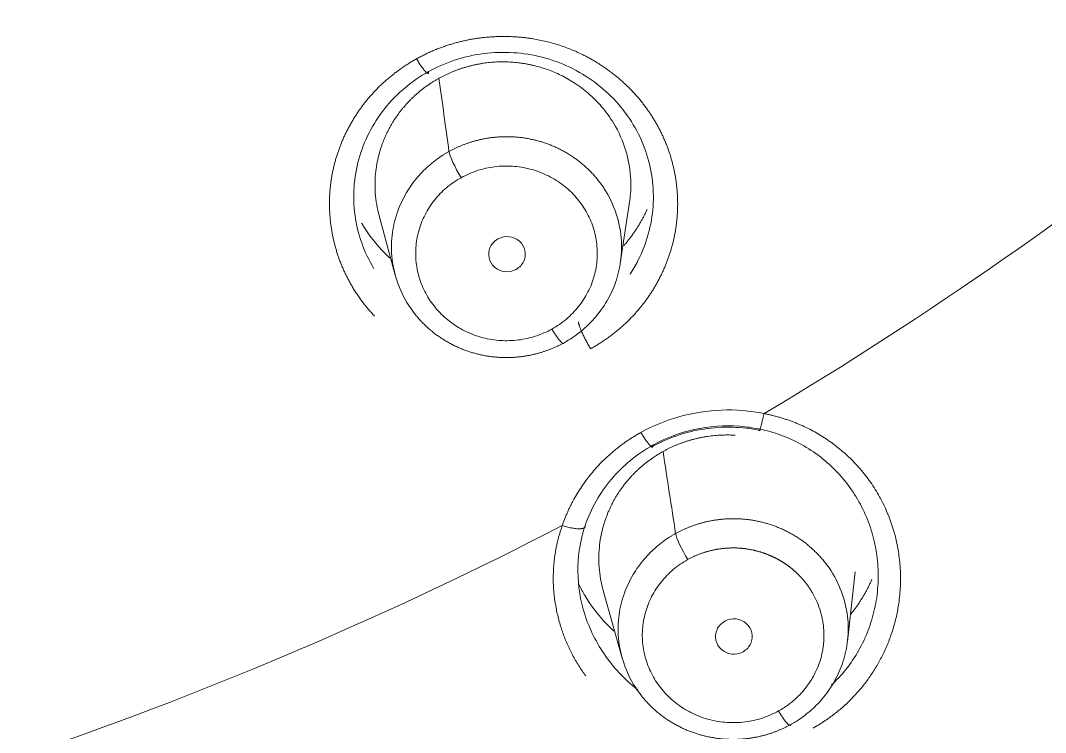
# Model space of a CAD drawing. Extents: x 19821 to 22981, y -91 to 2224.
# Drawn here: x 20760.9 to 20773.55, y 1170.03 to 1178.82 of the extents above; entities that cross this region are included whole.
import ezdxf

# ---------------------------------------------------------------- set-up
doc = ezdxf.new("R2010")
doc.units = 0
doc.header["$LTSCALE"] = 10
doc.header["$MEASUREMENT"] = 0
doc.layers.add('1', color=7, linetype='CONTINUOUS')

msp = doc.modelspace()

# ---------------------------------------------------------------- linework, layer by layer
at = {"layer": '1', "color": 7, "linetype": 'Continuous', "lineweight": 18}
for p, q in [((20768.304, 1175.822), (20768.422, 1176.605)), ((20765.319, 1176.442), (20765.526, 1175.676)), ((20771.108, 1171.159), (20771.202, 1172.018)), ((20768.094, 1171.785), (20768.327, 1170.951))]:
    msp.add_line(p, q, dxfattribs=at)
for centre, major_axis, ratio, start_param, end_param in [((20744.931, 1212.247), (-60.5, 0), 0.961262, 2.420581, 4.712389), ((20744.931, 1212.384), (60, 0), 0.961262, 4.72417, 7.853982), ((20744.931, 1212.384), (-59.925, 0), 0.961262, 1.570796, 4.712389), ((20766.339, 1176.962), (0.145, -0.262), 0.137715, 3.482613, 4.95551), ((20767.46, 1175.095), (-0.145, 0.262), 0.137666, 1.814639, 3.357301), ((20769.136, 1172.25), (0.145, -0.262), 0.137544, 3.498141, 4.955405), ((20770.257, 1170.383), (-0.145, 0.262), 0.137494, 1.814928, 3.376812)]:
    msp.add_ellipse(centre, major_axis=major_axis, ratio=ratio, start_param=start_param, end_param=end_param, dxfattribs=at)
at = {"layer": '1', "color": 7, "linetype": 'Continuous', "lineweight": 13}
for centre, major_axis, start_param, end_param in [((20744.931, 1212.247), (-59.425, 0), 1.570796, 4.70194), ((20744.931, 1212.247), (-57.948, 0), 1.579187, 4.712389), ((20744.931, 1212.291), (57.403, 0), 4.721079, 7.853982), ((20744.931, 1213.073), (-47.825, 0), 2.124459, 2.27377), ((20744.931, 1213.073), (-47.825, 0), 1.915019, 2.064331)]:
    msp.add_ellipse(centre, major_axis=major_axis, ratio=0.961262, start_param=start_param, end_param=end_param, dxfattribs=at)
for points, degree, knots in [([(20765.789, 1178.346), (20766.165, 1178.552), (20766.575, 1178.603), (20766.785, 1178.63), (20767.213, 1178.605), (20767.826, 1178.449), (20768.17, 1178.195), (20768.517, 1177.939), (20768.729, 1177.58), (20768.941, 1177.224), (20768.995, 1176.814), (20769.048, 1176.408), (20768.936, 1176.013), (20768.881, 1175.819), (20768.693, 1175.455), (20768.565, 1175.295), (20768.314, 1174.981), (20767.938, 1174.768)], 2, [0, 0, 0, 0.125, 0.125, 0.1875, 0.25, 0.375, 0.375, 0.5, 0.5, 0.625, 0.625, 0.75, 0.75, 0.8125, 0.875, 0.875, 1, 1, 1]), ([(20765.271, 1175.172), (20765.114, 1175.337), (20764.997, 1175.534), (20764.786, 1175.89), (20764.732, 1176.3), (20764.679, 1176.706), (20764.791, 1177.101), (20764.846, 1177.295), (20765.035, 1177.659), (20765.163, 1177.819), (20765.413, 1178.132), (20765.789, 1178.346)], 2, [0, 0, 0, 0.12042, 0.12042, 0.340315, 0.340315, 0.56021, 0.56021, 0.670157, 0.780105, 0.780105, 1, 1, 1]), ([(20766.339, 1176.879), (20766.403, 1176.914), (20766.47, 1176.943), (20766.609, 1176.989), (20766.68, 1177.005), (20766.826, 1177.023), (20766.9, 1177.025), (20767.046, 1177.016), (20767.119, 1177.004), (20767.26, 1176.968), (20767.329, 1176.943), (20767.461, 1176.881), (20767.523, 1176.843), (20767.64, 1176.757), (20767.694, 1176.709), (20767.79, 1176.603), (20767.833, 1176.545), (20767.907, 1176.423), (20767.937, 1176.359), (20767.984, 1176.225), (20768.001, 1176.156), (20768.02, 1176.016), (20768.023, 1175.945), (20768.013, 1175.805), (20768.001, 1175.735), (20767.963, 1175.599), (20767.937, 1175.532), (20767.872, 1175.406), (20767.833, 1175.346), (20767.744, 1175.234), (20767.694, 1175.182), (20767.584, 1175.089), (20767.524, 1175.048), (20767.46, 1175.012)], 3, [0, 0, 0, 0, 0.0625, 0.0625, 0.125, 0.125, 0.1875, 0.1875, 0.25, 0.25, 0.3125, 0.3125, 0.375, 0.375, 0.4375, 0.4375, 0.5, 0.5, 0.5625, 0.5625, 0.625, 0.625, 0.6875, 0.6875, 0.75, 0.75, 0.8125, 0.8125, 0.875, 0.875, 0.9375, 0.9375, 1, 1, 1, 1]), ([(20767.46, 1175.012), (20767.397, 1174.977), (20767.329, 1174.948), (20767.19, 1174.903), (20767.119, 1174.886), (20766.973, 1174.868), (20766.9, 1174.866), (20766.753, 1174.875), (20766.68, 1174.887), (20766.539, 1174.923), (20766.47, 1174.948), (20766.338, 1175.011), (20766.276, 1175.048), (20766.159, 1175.134), (20766.105, 1175.182), (20766.009, 1175.288), (20765.966, 1175.346), (20765.892, 1175.468), (20765.862, 1175.533), (20765.815, 1175.666), (20765.798, 1175.735), (20765.779, 1175.875), (20765.777, 1175.946), (20765.786, 1176.086), (20765.798, 1176.156), (20765.836, 1176.293), (20765.862, 1176.359), (20765.927, 1176.485), (20765.966, 1176.546), (20766.055, 1176.658), (20766.105, 1176.709), (20766.216, 1176.802), (20766.275, 1176.844), (20766.339, 1176.879)], 3, [0, 0, 0, 0, 0.0625, 0.0625, 0.125, 0.125, 0.1875, 0.1875, 0.25, 0.25, 0.3125, 0.3125, 0.375, 0.375, 0.4375, 0.4375, 0.5, 0.5, 0.5625, 0.5625, 0.625, 0.625, 0.6875, 0.6875, 0.75, 0.75, 0.8125, 0.8125, 0.875, 0.875, 0.9375, 0.9375, 1, 1, 1, 1]), ([(20768.649, 1176.183), (20768.649, 1176.183), (20768.649, 1176.183), (20768.618, 1176.07), (20768.575, 1175.961), (20768.492, 1175.799), (20768.46, 1175.743), (20768.424, 1175.689)], 3, [0, 0, 0, 0, 0.000161, 0.000161, 0.646156, 0.646156, 1, 1, 1, 1]), ([(20770.078, 1173.969), (20770.076, 1173.96), (20770.068, 1173.926), (20770.056, 1173.872), (20770.044, 1173.829), (20770.037, 1173.802), (20770.032, 1173.787), (20770.028, 1173.774), (20770.023, 1173.761), (20770.018, 1173.754), (20770.016, 1173.764), (20770.016, 1173.776), (20770.016, 1173.779)], 3, [0, 0, 0, 0, 0.050598, 0.200084, 0.349569, 0.424312, 0.499055, 0.573797, 0.64854, 0.798026, 0.947511, 1, 1, 1, 1]), ([(20768.558, 1173.736), (20768.567, 1173.721), (20768.577, 1173.705), (20768.596, 1173.674), (20768.606, 1173.659), (20768.626, 1173.631), (20768.636, 1173.618), (20768.654, 1173.595), (20768.662, 1173.585), (20768.677, 1173.57), (20768.683, 1173.564), (20768.694, 1173.557), (20768.698, 1173.555), (20768.704, 1173.556), (20768.706, 1173.559), (20768.708, 1173.567), (20768.708, 1173.573), (20768.707, 1173.58)], 3, [0, 0, 0, 0, 0.125, 0.125, 0.25, 0.25, 0.375, 0.375, 0.5, 0.5, 0.625, 0.625, 0.75, 0.75, 0.875, 0.875, 1, 1, 1, 1]), ([(20768.707, 1173.58), (20768.709, 1173.581), (20768.868, 1173.669), (20769.218, 1173.801), (20769.672, 1173.833), (20769.939, 1173.795), (20770.016, 1173.779)], 3, [0, 0, 0, 0, 0.006506, 0.404656, 0.82411, 1, 1, 1, 1]), ([(20767.877, 1170.732), (20767.863, 1170.751), (20767.819, 1170.814), (20767.75, 1170.922), (20767.678, 1171.059), (20767.616, 1171.201), (20767.565, 1171.348), (20767.525, 1171.499), (20767.496, 1171.654), (20767.479, 1171.808), (20767.476, 1171.927), (20767.478, 1172.008), (20767.48, 1172.054), (20767.483, 1172.099), (20767.487, 1172.144), (20767.492, 1172.189), (20767.499, 1172.233), (20767.506, 1172.278), (20767.514, 1172.323), (20767.524, 1172.367), (20767.535, 1172.411), (20767.546, 1172.455), (20767.559, 1172.5), (20767.573, 1172.544), (20767.583, 1172.573), (20767.588, 1172.587)], 3, [0, 0, 0, 0, 0.036189, 0.115105, 0.193414, 0.271573, 0.350036, 0.431153, 0.51134, 0.591058, 0.670767, 0.694172, 0.717545, 0.740897, 0.764241, 0.78759, 0.810956, 0.834352, 0.857791, 0.881285, 0.904845, 0.928485, 0.952216, 0.976051, 1, 1, 1, 1]), ([(20769.135, 1172.168), (20769.14, 1172.17), (20769.15, 1172.176), (20769.165, 1172.184), (20769.18, 1172.191), (20769.195, 1172.198), (20769.21, 1172.206), (20769.225, 1172.212), (20769.24, 1172.219), (20769.255, 1172.225), (20769.27, 1172.231), (20769.286, 1172.237), (20769.301, 1172.243), (20769.316, 1172.248), (20769.331, 1172.253), (20769.346, 1172.258), (20769.361, 1172.263), (20769.377, 1172.267), (20769.392, 1172.271), (20769.407, 1172.275), (20769.422, 1172.279), (20769.437, 1172.283), (20769.452, 1172.286), (20769.467, 1172.289), (20769.482, 1172.292), (20769.497, 1172.295), (20769.512, 1172.297), (20769.527, 1172.299), (20769.542, 1172.301), (20769.557, 1172.303), (20769.572, 1172.305), (20769.586, 1172.306), (20769.601, 1172.308), (20769.616, 1172.309), (20769.63, 1172.31), (20769.645, 1172.31), (20769.659, 1172.311), (20769.673, 1172.311), (20769.688, 1172.312), (20769.702, 1172.312), (20769.716, 1172.311), (20769.73, 1172.311), (20769.744, 1172.311), (20769.758, 1172.31), (20769.772, 1172.309), (20769.785, 1172.308), (20769.799, 1172.307), (20769.812, 1172.306), (20769.826, 1172.304), (20769.839, 1172.303), (20769.852, 1172.301), (20769.866, 1172.299), (20769.879, 1172.297), (20769.892, 1172.295), (20769.904, 1172.293), (20769.917, 1172.29), (20769.93, 1172.288), (20769.942, 1172.285), (20769.955, 1172.282), (20769.967, 1172.279), (20769.979, 1172.276), (20769.991, 1172.273), (20770.003, 1172.27), (20770.015, 1172.267), (20770.027, 1172.263), (20770.038, 1172.26), (20770.05, 1172.256), (20770.061, 1172.252), (20770.073, 1172.249), (20770.084, 1172.245), (20770.095, 1172.241), (20770.106, 1172.237), (20770.117, 1172.232), (20770.128, 1172.228), (20770.138, 1172.224), (20770.149, 1172.219), (20770.159, 1172.215), (20770.169, 1172.21), (20770.179, 1172.206), (20770.189, 1172.201), (20770.199, 1172.196), (20770.209, 1172.192), (20770.219, 1172.187), (20770.228, 1172.182), (20770.238, 1172.177), (20770.247, 1172.172), (20770.256, 1172.167), (20770.265, 1172.162), (20770.274, 1172.157), (20770.283, 1172.151), (20770.292, 1172.146), (20770.301, 1172.141), (20770.309, 1172.136), (20770.318, 1172.13), (20770.326, 1172.125), (20770.334, 1172.12), (20770.342, 1172.114), (20770.35, 1172.109), (20770.358, 1172.103), (20770.366, 1172.098), (20770.373, 1172.092), (20770.381, 1172.087), (20770.388, 1172.081), (20770.395, 1172.076), (20770.403, 1172.07), (20770.41, 1172.064), (20770.417, 1172.059), (20770.424, 1172.053), (20770.43, 1172.048), (20770.437, 1172.042), (20770.443, 1172.036), (20770.45, 1172.031), (20770.456, 1172.025), (20770.463, 1172.02), (20770.469, 1172.014), (20770.475, 1172.008), (20770.481, 1172.003), (20770.487, 1171.997), (20770.492, 1171.992), (20770.498, 1171.986), (20770.504, 1171.981), (20770.509, 1171.975), (20770.514, 1171.97), (20770.52, 1171.964), (20770.525, 1171.959), (20770.53, 1171.953), (20770.535, 1171.948), (20770.54, 1171.942), (20770.545, 1171.937), (20770.55, 1171.932), (20770.554, 1171.926), (20770.559, 1171.921), (20770.563, 1171.916), (20770.568, 1171.911), (20770.572, 1171.905), (20770.576, 1171.9), (20770.581, 1171.895), (20770.585, 1171.89), (20770.589, 1171.885), (20770.593, 1171.88), (20770.597, 1171.875), (20770.6, 1171.87), (20770.604, 1171.865), (20770.608, 1171.86), (20770.611, 1171.855), (20770.615, 1171.85), (20770.618, 1171.846), (20770.622, 1171.841), (20770.625, 1171.836), (20770.628, 1171.832), (20770.631, 1171.827), (20770.634, 1171.822), (20770.637, 1171.818), (20770.64, 1171.814), (20770.643, 1171.809), (20770.646, 1171.805), (20770.649, 1171.8), (20770.652, 1171.796), (20770.654, 1171.792), (20770.657, 1171.788), (20770.659, 1171.784), (20770.662, 1171.78), (20770.69, 1171.734), (20770.732, 1171.652), (20770.773, 1171.538), (20770.795, 1171.45), (20770.81, 1171.364), (20770.818, 1171.274), (20770.817, 1171.177), (20770.809, 1171.094), (20770.797, 1171.023), (20770.768, 1170.906), (20770.712, 1170.764), (20770.63, 1170.633), (20770.569, 1170.556), (20770.527, 1170.508), (20770.48, 1170.461), (20770.429, 1170.416), (20770.374, 1170.374), (20770.328, 1170.342), (20770.295, 1170.322), (20770.275, 1170.31), (20770.263, 1170.303), (20770.257, 1170.3)], 3, [0, 0, 0, 0, 0.004832, 0.009642, 0.014431, 0.019198, 0.023943, 0.028666, 0.033368, 0.038049, 0.042707, 0.047344, 0.05196, 0.056553, 0.061125, 0.065675, 0.070204, 0.074711, 0.079197, 0.08366, 0.088102, 0.092523, 0.096921, 0.101298, 0.105654, 0.109987, 0.1143, 0.11859, 0.122859, 0.127106, 0.131331, 0.135535, 0.139717, 0.143878, 0.148016, 0.152133, 0.156229, 0.160303, 0.164355, 0.168385, 0.172394, 0.176381, 0.180347, 0.184291, 0.188213, 0.192113, 0.195992, 0.199849, 0.203685, 0.207499, 0.211291, 0.215062, 0.21881, 0.222538, 0.226243, 0.229927, 0.233589, 0.23723, 0.240849, 0.244446, 0.248022, 0.251576, 0.255108, 0.258619, 0.262108, 0.265575, 0.269021, 0.272445, 0.275847, 0.279227, 0.282586, 0.285924, 0.289239, 0.292533, 0.295806, 0.299057, 0.302286, 0.305493, 0.308679, 0.311843, 0.314985, 0.318106, 0.321205, 0.324282, 0.327338, 0.330372, 0.333384, 0.336375, 0.339344, 0.342292, 0.345217, 0.348122, 0.351004, 0.353865, 0.356704, 0.359521, 0.362317, 0.365091, 0.367844, 0.370575, 0.373284, 0.375971, 0.378637, 0.381281, 0.383904, 0.386504, 0.389084, 0.391641, 0.394177, 0.396691, 0.399184, 0.401655, 0.404104, 0.406531, 0.408937, 0.411322, 0.413684, 0.416025, 0.418344, 0.420642, 0.422918, 0.425172, 0.427405, 0.429616, 0.431805, 0.433973, 0.436118, 0.438243, 0.440345, 0.442426, 0.444486, 0.446523, 0.448539, 0.450534, 0.452506, 0.454457, 0.456387, 0.458294, 0.460181, 0.462045, 0.463888, 0.465709, 0.467508, 0.469286, 0.471042, 0.472776, 0.474489, 0.47618, 0.47785, 0.479497, 0.481124, 0.482728, 0.484311, 0.485872, 0.487411, 0.488929, 0.490425, 0.4919, 0.493353, 0.494784, 0.496194, 0.497581, 0.498948, 0.543054, 0.578533, 0.605381, 0.623592, 0.655956, 0.684566, 0.709417, 0.730505, 0.747828, 0.815777, 0.864408, 0.88261, 0.901287, 0.920436, 0.940057, 0.960147, 0.980706, 0.987795, 0.994227, 1, 1, 1, 1]), ([(20770.257, 1170.3), (20770.194, 1170.265), (20770.126, 1170.236), (20769.988, 1170.19), (20769.916, 1170.174), (20769.77, 1170.156), (20769.697, 1170.154), (20769.55, 1170.163), (20769.477, 1170.175), (20769.336, 1170.211), (20769.267, 1170.236), (20769.135, 1170.299), (20769.073, 1170.336), (20768.956, 1170.422), (20768.902, 1170.471), (20768.806, 1170.577), (20768.763, 1170.634), (20768.689, 1170.756), (20768.659, 1170.821), (20768.612, 1170.955), (20768.595, 1171.024), (20768.576, 1171.163), (20768.573, 1171.234), (20768.583, 1171.375), (20768.595, 1171.445), (20768.633, 1171.581), (20768.659, 1171.647), (20768.723, 1171.774), (20768.762, 1171.834), (20768.852, 1171.946), (20768.902, 1171.998), (20769.012, 1172.091), (20769.072, 1172.132), (20769.135, 1172.168)], 3, [0, 0, 0, 0, 0.0625, 0.0625, 0.125, 0.125, 0.1875, 0.1875, 0.25, 0.25, 0.3125, 0.3125, 0.375, 0.375, 0.4375, 0.4375, 0.5, 0.5, 0.5625, 0.5625, 0.625, 0.625, 0.6875, 0.6875, 0.75, 0.75, 0.8125, 0.8125, 0.875, 0.875, 0.9375, 0.9375, 1, 1, 1, 1]), ([(20771.468, 1171.698), (20771.454, 1171.607), (20771.434, 1171.516), (20771.381, 1171.338), (20771.348, 1171.251), (20771.269, 1171.083), (20771.223, 1171.003), (20771.119, 1170.849), (20771.062, 1170.776), (20770.971, 1170.679), (20770.942, 1170.649), (20770.911, 1170.621)], 3, [0, 0, 0, 0, 0.224117, 0.224117, 0.44919, 0.44919, 0.674263, 0.674263, 0.899336, 0.899336, 1, 1, 1, 1]), ([(20768.522, 1170.559), (20768.519, 1170.562), (20768.358, 1170.688), (20768.081, 1170.984), (20767.905, 1171.352), (20767.849, 1171.547), (20767.846, 1171.555)], 3, [0, 0, 0, 0, 0.009264, 0.498203, 0.978036, 1, 1, 1, 1]), ([(20771.727, 1171.548), (20771.722, 1171.521), (20771.706, 1171.442), (20771.672, 1171.311), (20771.618, 1171.158), (20771.554, 1171.013), (20771.483, 1170.878), (20771.405, 1170.752), (20771.32, 1170.633), (20771.226, 1170.521), (20771.148, 1170.44), (20771.091, 1170.386), (20771.058, 1170.355), (20771.024, 1170.326), (20770.989, 1170.297), (20770.953, 1170.269), (20770.917, 1170.241), (20770.88, 1170.214), (20770.842, 1170.188), (20770.804, 1170.162), (20770.764, 1170.137), (20770.724, 1170.113), (20770.697, 1170.097), (20770.683, 1170.09)], 3, [0, 0, 0, 0, 0.044339, 0.131674, 0.218992, 0.306776, 0.387155, 0.466649, 0.545599, 0.624347, 0.703239, 0.727472, 0.751762, 0.776118, 0.800552, 0.825073, 0.849691, 0.874417, 0.899261, 0.924232, 0.949339, 0.974592, 1, 1, 1, 1])]:
    msp.add_open_spline(points, degree=degree, knots=knots, dxfattribs=at)
at = {"layer": '1', "color": 7, "linetype": 'Continuous', "lineweight": 18}
for points, knots in [([(20765.938, 1178.188), (20766.043, 1178.246), (20766.154, 1178.294), (20766.383, 1178.369), (20766.501, 1178.396), (20766.741, 1178.426), (20766.863, 1178.429), (20767.105, 1178.414), (20767.225, 1178.395), (20767.458, 1178.334), (20767.572, 1178.293), (20767.789, 1178.189), (20767.892, 1178.127), (20768.084, 1177.985), (20768.173, 1177.905), (20768.333, 1177.73), (20768.404, 1177.634), (20768.525, 1177.432), (20768.575, 1177.326), (20768.653, 1177.105), (20768.68, 1176.991), (20768.712, 1176.76), (20768.716, 1176.643), (20768.7, 1176.411), (20768.68, 1176.295), (20768.649, 1176.183)], [0, 0, 0, 0, 0.083335, 0.083335, 0.16667, 0.16667, 0.250005, 0.250005, 0.33334, 0.33334, 0.416675, 0.416675, 0.50001, 0.50001, 0.583345, 0.583345, 0.666681, 0.666681, 0.750016, 0.750016, 0.833351, 0.833351, 0.916686, 0.916686, 1, 1, 1, 1]), ([(20766.066, 1178.105), (20766.077, 1178.111), (20766.1, 1178.124), (20766.134, 1178.141), (20766.169, 1178.158), (20766.204, 1178.174), (20766.24, 1178.189), (20766.276, 1178.203), (20766.313, 1178.216), (20766.35, 1178.229), (20766.387, 1178.24), (20766.425, 1178.251), (20766.463, 1178.261), (20766.502, 1178.27), (20766.541, 1178.278), (20766.58, 1178.285), (20766.619, 1178.292), (20766.659, 1178.297), (20766.698, 1178.301), (20766.738, 1178.304), (20766.779, 1178.307), (20766.819, 1178.308), (20766.859, 1178.309), (20766.9, 1178.308), (20766.94, 1178.306), (20766.981, 1178.304), (20767.021, 1178.3), (20767.062, 1178.295), (20767.103, 1178.29), (20767.143, 1178.283), (20767.183, 1178.275), (20767.223, 1178.267), (20767.299, 1178.248), (20767.416, 1178.212), (20767.576, 1178.145), (20767.745, 1178.049), (20767.917, 1177.92), (20768.083, 1177.754), (20768.252, 1177.521), (20768.38, 1177.229), (20768.439, 1176.911), (20768.434, 1176.695), (20768.42, 1176.588), (20768.417, 1176.572)], [0, 0, 0, 0, 0.010957, 0.021939, 0.032945, 0.043975, 0.055029, 0.066108, 0.07721, 0.088337, 0.099488, 0.110663, 0.121863, 0.133086, 0.144334, 0.155606, 0.166902, 0.178222, 0.189566, 0.200935, 0.212327, 0.223744, 0.235184, 0.246649, 0.258138, 0.269651, 0.281187, 0.292748, 0.304333, 0.315942, 0.327575, 0.339232, 0.350913, 0.393989, 0.44324, 0.49866, 0.560242, 0.627976, 0.701854, 0.81016, 0.904686, 0.985432, 1, 1, 1, 1]), ([(20765.263, 1175.756), (20765.202, 1175.857), (20765.152, 1175.964), (20765.074, 1176.185), (20765.046, 1176.299), (20765.015, 1176.53), (20765.01, 1176.647), (20765.026, 1176.879), (20765.046, 1176.995), (20765.108, 1177.22), (20765.151, 1177.329), (20765.258, 1177.538), (20765.322, 1177.638), (20765.469, 1177.823), (20765.552, 1177.908), (20765.734, 1178.062), (20765.833, 1178.13), (20765.938, 1178.188)], [0, 0, 0, 0, 0.125, 0.125, 0.25, 0.25, 0.375, 0.375, 0.5, 0.5, 0.625, 0.625, 0.75, 0.75, 0.875, 0.875, 1, 1, 1, 1]), ([(20765.328, 1176.409), (20765.303, 1176.5), (20765.272, 1176.684), (20765.278, 1176.946), (20765.312, 1177.118), (20765.337, 1177.205), (20765.343, 1177.225), (20765.349, 1177.245), (20765.356, 1177.265), (20765.363, 1177.285), (20765.37, 1177.305), (20765.378, 1177.325), (20765.386, 1177.345), (20765.394, 1177.364), (20765.402, 1177.384), (20765.411, 1177.403), (20765.42, 1177.422), (20765.429, 1177.441), (20765.438, 1177.46), (20765.448, 1177.478), (20765.458, 1177.497), (20765.468, 1177.515), (20765.479, 1177.534), (20765.489, 1177.552), (20765.5, 1177.57), (20765.511, 1177.587), (20765.523, 1177.605), (20765.535, 1177.622), (20765.546, 1177.639), (20765.559, 1177.656), (20765.571, 1177.673), (20765.583, 1177.69), (20765.596, 1177.707), (20765.609, 1177.723), (20765.622, 1177.739), (20765.636, 1177.755), (20765.65, 1177.771), (20765.663, 1177.786), (20765.677, 1177.802), (20765.692, 1177.817), (20765.706, 1177.832), (20765.721, 1177.846), (20765.736, 1177.861), (20765.751, 1177.875), (20765.766, 1177.889), (20765.781, 1177.903), (20765.797, 1177.917), (20765.812, 1177.93), (20765.828, 1177.944), (20765.844, 1177.957), (20765.86, 1177.969), (20765.877, 1177.982), (20765.893, 1177.994), (20765.91, 1178.006), (20765.927, 1178.018), (20765.944, 1178.03), (20765.961, 1178.042), (20765.978, 1178.053), (20765.995, 1178.064), (20766.013, 1178.075), (20766.03, 1178.085), (20766.048, 1178.095), (20766.06, 1178.102), (20766.066, 1178.105)], [0, 0, 0, 0, 0.142421, 0.28132, 0.396368, 0.407114, 0.417847, 0.428569, 0.439279, 0.449977, 0.460663, 0.471338, 0.482001, 0.492651, 0.50329, 0.513917, 0.524533, 0.535136, 0.545728, 0.556308, 0.566876, 0.577432, 0.587976, 0.598508, 0.609029, 0.619537, 0.630034, 0.640519, 0.650992, 0.661453, 0.671903, 0.68234, 0.692766, 0.70318, 0.713581, 0.723971, 0.734349, 0.744715, 0.75507, 0.765412, 0.775743, 0.786061, 0.796368, 0.806663, 0.816946, 0.827217, 0.837476, 0.847723, 0.857958, 0.868181, 0.878393, 0.888592, 0.89878, 0.908956, 0.919119, 0.929271, 0.939411, 0.949539, 0.959655, 0.969759, 0.979851, 0.989932, 1, 1, 1, 1]), ([(20767.61, 1174.843), (20767.615, 1174.846), (20767.625, 1174.852), (20767.64, 1174.86), (20767.655, 1174.869), (20767.67, 1174.878), (20767.737, 1174.92), (20767.855, 1175.008), (20768.01, 1175.165), (20768.148, 1175.359), (20768.256, 1175.591), (20768.319, 1175.857), (20768.325, 1176.149), (20768.261, 1176.454), (20768.158, 1176.666), (20768.075, 1176.789), (20768.041, 1176.835), (20768.005, 1176.88), (20767.968, 1176.922), (20767.929, 1176.963), (20767.889, 1177.002), (20767.848, 1177.038), (20767.805, 1177.073), (20767.762, 1177.106), (20767.718, 1177.137), (20767.673, 1177.166), (20767.628, 1177.194), (20767.581, 1177.219), (20767.535, 1177.242), (20767.488, 1177.264), (20767.441, 1177.283), (20767.393, 1177.301), (20767.345, 1177.317), (20767.298, 1177.331), (20767.25, 1177.344), (20767.202, 1177.354), (20767.155, 1177.363), (20767.108, 1177.371), (20767.061, 1177.377), (20767.015, 1177.381), (20766.968, 1177.384), (20766.923, 1177.385), (20766.878, 1177.385), (20766.833, 1177.384), (20766.789, 1177.381), (20766.746, 1177.377), (20766.703, 1177.372), (20766.661, 1177.366), (20766.62, 1177.358), (20766.579, 1177.35), (20766.54, 1177.34), (20766.501, 1177.33), (20766.463, 1177.319), (20766.426, 1177.307), (20766.389, 1177.294), (20766.354, 1177.28), (20766.319, 1177.266), (20766.286, 1177.251), (20766.253, 1177.235), (20766.221, 1177.219), (20766.2, 1177.208), (20766.19, 1177.202)], [0, 0, 0, 0, 0.003927, 0.007866, 0.011819, 0.015784, 0.019761, 0.065641, 0.115908, 0.170561, 0.229595, 0.293007, 0.360793, 0.432948, 0.509466, 0.522824, 0.536063, 0.549181, 0.56218, 0.575058, 0.587817, 0.600456, 0.612976, 0.625375, 0.637655, 0.649815, 0.661855, 0.673775, 0.685576, 0.697257, 0.708818, 0.720259, 0.73158, 0.742782, 0.753864, 0.764826, 0.775669, 0.786392, 0.796995, 0.807479, 0.817843, 0.828087, 0.838211, 0.848216, 0.858102, 0.867867, 0.877513, 0.887039, 0.896446, 0.905733, 0.914901, 0.923949, 0.932877, 0.941686, 0.950375, 0.958945, 0.967395, 0.975726, 0.983937, 0.992028, 1, 1, 1, 1]), ([(20766.19, 1177.202), (20766.185, 1177.199), (20766.174, 1177.193), (20766.159, 1177.185), (20766.144, 1177.176), (20766.129, 1177.167), (20766.064, 1177.125), (20765.948, 1177.039), (20765.794, 1176.886), (20765.656, 1176.693), (20765.547, 1176.462), (20765.481, 1176.196), (20765.474, 1175.902), (20765.538, 1175.594), (20765.641, 1175.38), (20765.725, 1175.256), (20765.759, 1175.209), (20765.795, 1175.165), (20765.833, 1175.122), (20765.871, 1175.082), (20765.912, 1175.043), (20765.953, 1175.006), (20765.995, 1174.971), (20766.039, 1174.938), (20766.083, 1174.907), (20766.128, 1174.878), (20766.174, 1174.851), (20766.22, 1174.825), (20766.266, 1174.802), (20766.314, 1174.781), (20766.361, 1174.761), (20766.409, 1174.743), (20766.456, 1174.728), (20766.504, 1174.713), (20766.552, 1174.701), (20766.599, 1174.69), (20766.647, 1174.681), (20766.694, 1174.674), (20766.741, 1174.668), (20766.787, 1174.664), (20766.833, 1174.661), (20766.879, 1174.66), (20766.924, 1174.66), (20766.969, 1174.661), (20767.013, 1174.664), (20767.056, 1174.668), (20767.098, 1174.673), (20767.14, 1174.68), (20767.181, 1174.687), (20767.222, 1174.696), (20767.261, 1174.705), (20767.3, 1174.715), (20767.338, 1174.727), (20767.375, 1174.739), (20767.411, 1174.752), (20767.447, 1174.765), (20767.481, 1174.78), (20767.515, 1174.795), (20767.547, 1174.81), (20767.579, 1174.826), (20767.6, 1174.837), (20767.61, 1174.843)], [0, 0, 0, 0, 0.004015, 0.007996, 0.011942, 0.015855, 0.019734, 0.064711, 0.114332, 0.168596, 0.227502, 0.291048, 0.359234, 0.432056, 0.509512, 0.522903, 0.536174, 0.549323, 0.562352, 0.575259, 0.588045, 0.600709, 0.613253, 0.625675, 0.637976, 0.650156, 0.662214, 0.674151, 0.685967, 0.697662, 0.709235, 0.720687, 0.732018, 0.743227, 0.754315, 0.765282, 0.776127, 0.786851, 0.797454, 0.807935, 0.818295, 0.828533, 0.83865, 0.848646, 0.85852, 0.868273, 0.877905, 0.887415, 0.896804, 0.906071, 0.915217, 0.924242, 0.933145, 0.941927, 0.950587, 0.959126, 0.967544, 0.97584, 0.984015, 0.992068, 1, 1, 1, 1]), ([(20768.347, 1176.039), (20768.355, 1176.049), (20768.373, 1176.07), (20768.399, 1176.102), (20768.426, 1176.137), (20768.451, 1176.172), (20768.476, 1176.207), (20768.501, 1176.243), (20768.524, 1176.28), (20768.547, 1176.317), (20768.568, 1176.355), (20768.589, 1176.394), (20768.609, 1176.433), (20768.624, 1176.463), (20768.632, 1176.481), (20768.634, 1176.485)], [0, 0, 0, 0, 0.072772, 0.153851, 0.235121, 0.316581, 0.398233, 0.480076, 0.56211, 0.644336, 0.726754, 0.809363, 0.892165, 0.975159, 1, 1, 1, 1]), ([(20765.112, 1176.319), (20765.114, 1176.316), (20765.195, 1176.179), (20765.311, 1176.031), (20765.444, 1175.903), (20765.464, 1175.885)], [0, 0, 0, 0, 0.018992, 0.857792, 1, 1, 1, 1]), ([(20770.078, 1173.969), (20770.086, 1173.968), (20770.102, 1173.964), (20770.126, 1173.959), (20770.15, 1173.954), (20770.174, 1173.948), (20770.198, 1173.942), (20770.221, 1173.936), (20770.245, 1173.929), (20770.268, 1173.923), (20770.291, 1173.916), (20770.314, 1173.909), (20770.337, 1173.902), (20770.36, 1173.894), (20770.382, 1173.887), (20770.405, 1173.879), (20770.427, 1173.87), (20770.449, 1173.862), (20770.471, 1173.853), (20770.493, 1173.844), (20770.514, 1173.835), (20770.536, 1173.826), (20770.578, 1173.807), (20770.642, 1173.776), (20770.724, 1173.732), (20770.804, 1173.683), (20770.909, 1173.613), (20771.035, 1173.516), (20771.18, 1173.382), (20771.316, 1173.23), (20771.44, 1173.058), (20771.561, 1172.844), (20771.669, 1172.582), (20771.735, 1172.305), (20771.762, 1172.057), (20771.764, 1171.842), (20771.748, 1171.672), (20771.732, 1171.575), (20771.727, 1171.548)], [0, 0, 0, 0, 0.00757, 0.015112, 0.022625, 0.030112, 0.037572, 0.045006, 0.052417, 0.059803, 0.067167, 0.074509, 0.08183, 0.089131, 0.096413, 0.103676, 0.110923, 0.118153, 0.125368, 0.132568, 0.139755, 0.14693, 0.154094, 0.182597, 0.211211, 0.239999, 0.26902, 0.327486, 0.386176, 0.451029, 0.515769, 0.581091, 0.678252, 0.776841, 0.842957, 0.908857, 0.975194, 1, 1, 1, 1]), ([(20745.644, 1154.097), (20747.756, 1154.121), (20749.867, 1154.251), (20754.063, 1154.724), (20756.148, 1155.065), (20760.27, 1155.957), (20762.306, 1156.506), (20766.308, 1157.807), (20768.274, 1158.558), (20772.113, 1160.254), (20773.986, 1161.199), (20777.619, 1163.271), (20779.379, 1164.399), (20782.767, 1166.825), (20784.395, 1168.123), (20787.501, 1170.877), (20788.978, 1172.332), (20790.373, 1173.857)], [0, 0, 0, 0, 0.125, 0.125, 0.25, 0.25, 0.375, 0.375, 0.5, 0.5, 0.625, 0.625, 0.75, 0.75, 0.875, 0.875, 1, 1, 1, 1]), ([(20768.685, 1173.554), (20768.787, 1173.611), (20768.996, 1173.705), (20769.336, 1173.789), (20769.686, 1173.811), (20769.916, 1173.785), (20770.031, 1173.761)], [0, 0, 0, 0, 0.249782, 0.49967, 0.74976, 1, 1, 1, 1]), ([(20768.831, 1173.501), (20768.842, 1173.507), (20768.865, 1173.52), (20768.899, 1173.537), (20768.934, 1173.554), (20768.97, 1173.57), (20769.006, 1173.585), (20769.042, 1173.599), (20769.079, 1173.613), (20769.116, 1173.625), (20769.154, 1173.637), (20769.192, 1173.648), (20769.23, 1173.658), (20769.269, 1173.667), (20769.308, 1173.675), (20769.347, 1173.682), (20769.387, 1173.688), (20769.427, 1173.693), (20769.467, 1173.698), (20769.507, 1173.701), (20769.547, 1173.703), (20769.588, 1173.705), (20769.628, 1173.705), (20769.669, 1173.705), (20769.7, 1173.703), (20769.718, 1173.702), (20769.722, 1173.702)], [0, 0, 0, 0, 0.041859, 0.083811, 0.125855, 0.167992, 0.210222, 0.252545, 0.29496, 0.337468, 0.380068, 0.422761, 0.465547, 0.508425, 0.551396, 0.594459, 0.637615, 0.680863, 0.724203, 0.767636, 0.811161, 0.854779, 0.898489, 0.942291, 0.986186, 1, 1, 1, 1]), ([(20770.016, 1173.779), (20770.108, 1173.761), (20770.198, 1173.735), (20770.373, 1173.671), (20770.458, 1173.632), (20770.621, 1173.542), (20770.7, 1173.491), (20770.847, 1173.377), (20770.916, 1173.314), (20771.045, 1173.179), (20771.104, 1173.106), (20771.21, 1172.953), (20771.257, 1172.872), (20771.339, 1172.705), (20771.373, 1172.618), (20771.429, 1172.44), (20771.45, 1172.349), (20771.479, 1172.164), (20771.486, 1172.071), (20771.487, 1171.885), (20771.481, 1171.792), (20771.468, 1171.699), (20771.468, 1171.699), (20771.468, 1171.698)], [0, 0, 0, 0, 0.099958, 0.099958, 0.199915, 0.199915, 0.299873, 0.299873, 0.39983, 0.39983, 0.499788, 0.499788, 0.599745, 0.599745, 0.699703, 0.699703, 0.79966, 0.79966, 0.899618, 0.899618, 0.999575, 0.999575, 1, 1, 1, 1]), ([(20767.871, 1172.589), (20767.942, 1172.796), (20768.051, 1172.99), (20768.265, 1173.243), (20768.344, 1173.321), (20768.516, 1173.463), (20768.609, 1173.526), (20768.707, 1173.58)], [0, 0, 0, 0, 0.5, 0.5, 0.75, 0.75, 1, 1, 1, 1]), ([(20768.094, 1171.785), (20768.067, 1171.88), (20768.034, 1172.069), (20768.04, 1172.337), (20768.074, 1172.509), (20768.099, 1172.596), (20768.105, 1172.617), (20768.112, 1172.637), (20768.118, 1172.657), (20768.125, 1172.678), (20768.133, 1172.697), (20768.14, 1172.717), (20768.148, 1172.737), (20768.156, 1172.757), (20768.165, 1172.776), (20768.173, 1172.796), (20768.182, 1172.815), (20768.191, 1172.834), (20768.201, 1172.853), (20768.211, 1172.871), (20768.221, 1172.89), (20768.231, 1172.909), (20768.241, 1172.927), (20768.252, 1172.945), (20768.263, 1172.963), (20768.274, 1172.981), (20768.286, 1172.998), (20768.298, 1173.016), (20768.31, 1173.033), (20768.322, 1173.05), (20768.334, 1173.067), (20768.347, 1173.084), (20768.36, 1173.101), (20768.373, 1173.117), (20768.386, 1173.133), (20768.399, 1173.149), (20768.413, 1173.165), (20768.427, 1173.181), (20768.441, 1173.196), (20768.455, 1173.211), (20768.47, 1173.226), (20768.485, 1173.241), (20768.499, 1173.256), (20768.515, 1173.27), (20768.53, 1173.284), (20768.545, 1173.298), (20768.561, 1173.312), (20768.577, 1173.325), (20768.592, 1173.339), (20768.609, 1173.352), (20768.625, 1173.365), (20768.641, 1173.377), (20768.658, 1173.39), (20768.675, 1173.402), (20768.691, 1173.414), (20768.708, 1173.426), (20768.726, 1173.437), (20768.743, 1173.448), (20768.76, 1173.459), (20768.778, 1173.47), (20768.795, 1173.481), (20768.813, 1173.491), (20768.825, 1173.498), (20768.831, 1173.501)], [0, 0, 0, 0, 0.147869, 0.285987, 0.400371, 0.411046, 0.421709, 0.432361, 0.443001, 0.453629, 0.464245, 0.474849, 0.485442, 0.496023, 0.506592, 0.517149, 0.527694, 0.538228, 0.54875, 0.55926, 0.569758, 0.580245, 0.590719, 0.601182, 0.611633, 0.622072, 0.6325, 0.642915, 0.653319, 0.663711, 0.674091, 0.684459, 0.694816, 0.70516, 0.715493, 0.725814, 0.736123, 0.74642, 0.756706, 0.766979, 0.777241, 0.787491, 0.797729, 0.807955, 0.81817, 0.828372, 0.838563, 0.848742, 0.858908, 0.869064, 0.879207, 0.889338, 0.899458, 0.909565, 0.919661, 0.929745, 0.939817, 0.949877, 0.959925, 0.969962, 0.979986, 0.989999, 1, 1, 1, 1]), ([(20767.846, 1171.555), (20767.798, 1171.729), (20767.754, 1172.082), (20767.817, 1172.428), (20767.871, 1172.589)], [0, 0, 0, 0, 0.510823, 1, 1, 1, 1]), ([(20770.407, 1170.132), (20770.412, 1170.135), (20770.422, 1170.141), (20770.437, 1170.149), (20770.452, 1170.158), (20770.466, 1170.167), (20770.533, 1170.209), (20770.65, 1170.296), (20770.806, 1170.452), (20770.943, 1170.646), (20771.051, 1170.877), (20771.116, 1171.143), (20771.122, 1171.436), (20771.058, 1171.741), (20770.956, 1171.953), (20770.872, 1172.077), (20770.838, 1172.123), (20770.802, 1172.167), (20770.765, 1172.209), (20770.726, 1172.25), (20770.686, 1172.289), (20770.645, 1172.326), (20770.603, 1172.361), (20770.559, 1172.394), (20770.515, 1172.425), (20770.47, 1172.454), (20770.425, 1172.481), (20770.379, 1172.506), (20770.332, 1172.529), (20770.285, 1172.551), (20770.238, 1172.57), (20770.19, 1172.588), (20770.143, 1172.604), (20770.095, 1172.618), (20770.047, 1172.631), (20770, 1172.641), (20769.952, 1172.651), (20769.905, 1172.658), (20769.858, 1172.664), (20769.812, 1172.668), (20769.766, 1172.671), (20769.72, 1172.672), (20769.675, 1172.672), (20769.63, 1172.671), (20769.586, 1172.668), (20769.543, 1172.664), (20769.5, 1172.659), (20769.458, 1172.653), (20769.417, 1172.645), (20769.376, 1172.637), (20769.337, 1172.628), (20769.298, 1172.617), (20769.26, 1172.606), (20769.223, 1172.594), (20769.186, 1172.581), (20769.151, 1172.567), (20769.116, 1172.553), (20769.082, 1172.538), (20769.05, 1172.522), (20769.018, 1172.506), (20768.997, 1172.495), (20768.987, 1172.489)], [0, 0, 0, 0, 0.003868, 0.007742, 0.011622, 0.015507, 0.019397, 0.06511, 0.115266, 0.16986, 0.228891, 0.292354, 0.360244, 0.432556, 0.509282, 0.522646, 0.535891, 0.549015, 0.562019, 0.574904, 0.587668, 0.600312, 0.612837, 0.625242, 0.637526, 0.649691, 0.661736, 0.673661, 0.685466, 0.697151, 0.708716, 0.720161, 0.731487, 0.742693, 0.753779, 0.764745, 0.775591, 0.786317, 0.796924, 0.807411, 0.817778, 0.828026, 0.838154, 0.848162, 0.85805, 0.867819, 0.877468, 0.886998, 0.896408, 0.905698, 0.914869, 0.92392, 0.932851, 0.941663, 0.950356, 0.958928, 0.967382, 0.975716, 0.98393, 0.992025, 1, 1, 1, 1]), ([(20768.987, 1172.489), (20768.981, 1172.486), (20768.971, 1172.481), (20768.957, 1172.472), (20768.942, 1172.463), (20768.927, 1172.454), (20768.862, 1172.413), (20768.745, 1172.327), (20768.59, 1172.173), (20768.453, 1171.98), (20768.344, 1171.749), (20768.278, 1171.483), (20768.271, 1171.189), (20768.335, 1170.882), (20768.438, 1170.669), (20768.522, 1170.545), (20768.556, 1170.498), (20768.592, 1170.454), (20768.629, 1170.411), (20768.668, 1170.371), (20768.708, 1170.332), (20768.75, 1170.295), (20768.792, 1170.26), (20768.836, 1170.227), (20768.88, 1170.196), (20768.925, 1170.167), (20768.971, 1170.14), (20769.017, 1170.115), (20769.064, 1170.091), (20769.111, 1170.07), (20769.158, 1170.05), (20769.206, 1170.033), (20769.253, 1170.017), (20769.301, 1170.003), (20769.349, 1169.99), (20769.397, 1169.98), (20769.444, 1169.971), (20769.491, 1169.963), (20769.538, 1169.957), (20769.585, 1169.953), (20769.631, 1169.951), (20769.676, 1169.949), (20769.721, 1169.949), (20769.766, 1169.951), (20769.81, 1169.954), (20769.853, 1169.958), (20769.896, 1169.963), (20769.938, 1169.969), (20769.979, 1169.977), (20770.019, 1169.985), (20770.059, 1169.994), (20770.097, 1170.005), (20770.135, 1170.016), (20770.172, 1170.028), (20770.209, 1170.041), (20770.244, 1170.055), (20770.278, 1170.069), (20770.312, 1170.084), (20770.345, 1170.1), (20770.376, 1170.116), (20770.397, 1170.127), (20770.407, 1170.132)], [0, 0, 0, 0, 0.003921, 0.007817, 0.011689, 0.015536, 0.019358, 0.064573, 0.114371, 0.16875, 0.227711, 0.291254, 0.359377, 0.43208, 0.50936, 0.522766, 0.53605, 0.549213, 0.562254, 0.575174, 0.587972, 0.600648, 0.613202, 0.625635, 0.637946, 0.650136, 0.662203, 0.674149, 0.685973, 0.697676, 0.709256, 0.720715, 0.732052, 0.743267, 0.75436, 0.765331, 0.776181, 0.786908, 0.797514, 0.807998, 0.81836, 0.8286, 0.838718, 0.848715, 0.858589, 0.868342, 0.877972, 0.887481, 0.896868, 0.906133, 0.915276, 0.924297, 0.933196, 0.941973, 0.950628, 0.959162, 0.967573, 0.975863, 0.98403, 0.992076, 1, 1, 1, 1]), ([(20767.794, 1171.858), (20767.818, 1171.811), (20767.903, 1171.653), (20768.048, 1171.458), (20768.182, 1171.324), (20768.227, 1171.283)], [0, 0, 0, 0, 0.219572, 0.748538, 1, 1, 1, 1]), ([(20771.145, 1171.49), (20771.15, 1171.496), (20771.164, 1171.514), (20771.187, 1171.543), (20771.213, 1171.579), (20771.238, 1171.615), (20771.262, 1171.651), (20771.286, 1171.688), (20771.308, 1171.726), (20771.33, 1171.764), (20771.351, 1171.803), (20771.371, 1171.843), (20771.39, 1171.883), (20771.403, 1171.911), (20771.409, 1171.925), (20771.41, 1171.926)], [0, 0, 0, 0, 0.04781, 0.132731, 0.217874, 0.30324, 0.38883, 0.474644, 0.560681, 0.646943, 0.733429, 0.82014, 0.907077, 0.994239, 1, 1, 1, 1])]:
    msp.add_open_spline(points, degree=3, knots=knots, dxfattribs=at)
at = {"layer": '1', "color": 7, "linetype": 'Continuous', "lineweight": 13}
for points, weights in [([(20765.938, 1178.188), (20765.948, 1178.121), (20765.884, 1178.188), (20765.789, 1178.346)], [1.19642606065, 0.934436147603, 0.934524676355, 1.1966916469]), ([(20767.788, 1175.102), (20767.786, 1175.057), (20767.848, 1174.918), (20767.938, 1174.768)], [1.19633336205, 0.946574094015, 0.935107332605, 1.16193307782]), ([(20767.588, 1172.587), (20767.768, 1172.53), (20767.889, 1172.531), (20767.871, 1172.589)], [1.19336087272, 0.93318080997, 0.935568080908, 1.20052268553])]:
    msp.add_rational_spline(points, weights, degree=3, dxfattribs=at)
for points, degree in [([(20766.19, 1177.202), (20766.169, 1177.353), (20766.128, 1177.654), (20766.087, 1177.955), (20766.066, 1178.105)], 3), ([(20767.588, 1172.587), (20767.711, 1172.949), (20768.214, 1173.545), (20768.558, 1173.736)], 2), ([(20768.986, 1172.489), (20768.961, 1172.658), (20768.909, 1172.995), (20768.857, 1173.333), (20768.831, 1173.501)], 3)]:
    msp.add_open_spline(points, degree=degree, dxfattribs=at)
at = {"layer": '1', "color": 7, "linetype": 'Continuous', "lineweight": 18}
for points in [[(20766.793, 1176.124), (20766.748, 1176.095), (20766.685, 1176.03), (20766.671, 1175.885), (20766.741, 1175.766), (20766.879, 1175.705), (20766.97, 1175.724), (20767.019, 1175.747)], [(20767.019, 1175.747), (20767.063, 1175.776), (20767.126, 1175.841), (20767.141, 1175.986), (20767.07, 1176.105), (20766.932, 1176.166), (20766.842, 1176.147), (20766.793, 1176.124)], [(20768.558, 1173.736), (20768.711, 1173.821), (20769.03, 1173.951), (20769.555, 1174.033), (20769.902, 1174.005), (20770.078, 1173.969)], [(20769.819, 1171.03), (20769.864, 1171.059), (20769.926, 1171.125), (20769.941, 1171.269), (20769.87, 1171.389), (20769.732, 1171.45), (20769.641, 1171.431), (20769.592, 1171.408)], [(20769.592, 1171.408), (20769.547, 1171.379), (20769.484, 1171.313), (20769.47, 1171.169), (20769.541, 1171.049), (20769.679, 1170.988), (20769.77, 1171.007), (20769.819, 1171.03)]]:
    msp.add_open_spline(points, degree=3, dxfattribs=at)

doc.saveas('drawing.dxf')
